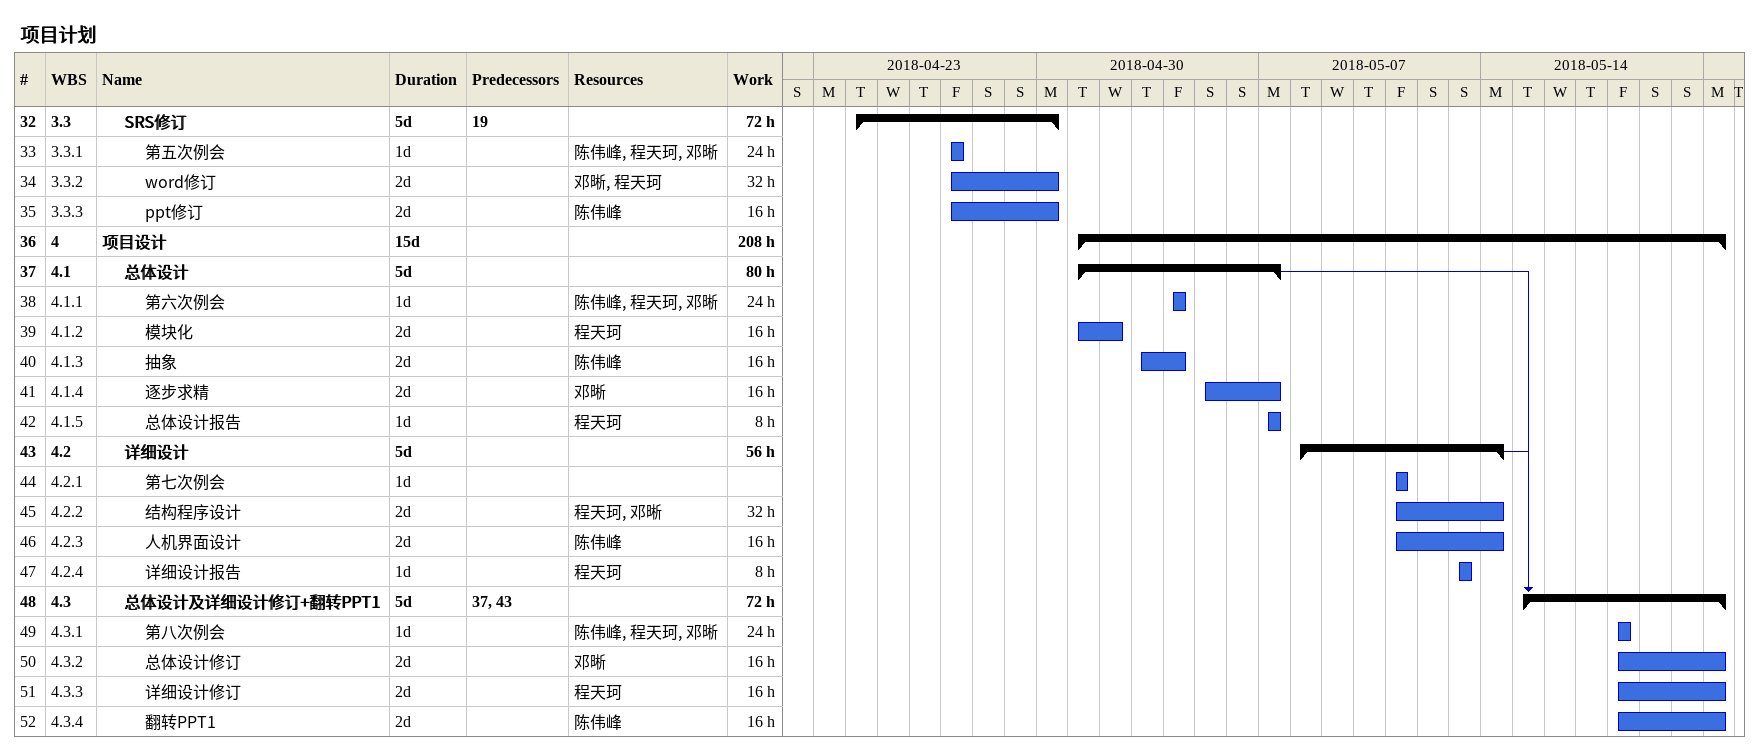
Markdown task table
项目计划

| ID | WBS | Task | Duration | Start | Finish | Predecessors | Resources | Work (h) |
|---|---|---|---|---|---|---|---|---|
| 32 | 3.3 | **SRS修订** | 5d | 2018-04-24 | 2018-04-30 | 19 |  | 72 |
| 33 | 3.3.1 | 第五次例会 | 1d | 2018-04-27 | 2018-04-27 |  | 陈伟峰, 程天珂, 邓晰 | 24 |
| 34 | 3.3.2 | word修订 | 2d | 2018-04-27 | 2018-04-30 |  | 邓晰, 程天珂 | 32 |
| 35 | 3.3.3 | ppt修订 | 2d | 2018-04-27 | 2018-04-30 |  | 陈伟峰 | 16 |
| 36 | 4 | **项目设计** | 15d | 2018-05-01 | 2018-05-21 |  |  | 208 |
| 37 | 4.1 | **总体设计** | 5d | 2018-05-01 | 2018-05-07 |  |  | 80 |
| 38 | 4.1.1 | 第六次例会 | 1d | 2018-05-04 | 2018-05-04 |  | 陈伟峰, 程天珂, 邓晰 | 24 |
| 39 | 4.1.2 | 模块化 | 2d | 2018-05-01 | 2018-05-02 |  | 程天珂 | 16 |
| 40 | 4.1.3 | 抽象 | 2d | 2018-05-03 | 2018-05-04 |  | 陈伟峰 | 16 |
| 41 | 4.1.4 | 逐步求精 | 2d | 2018-05-05 | 2018-05-07 |  | 邓晰 | 16 |
| 42 | 4.1.5 | 总体设计报告 | 1d | 2018-05-07 | 2018-05-07 |  | 程天珂 | 8 |
| 43 | 4.2 | **详细设计** | 5d | 2018-05-08 | 2018-05-14 |  |  | 56 |
| 44 | 4.2.1 | 第七次例会 | 1d | 2018-05-11 | 2018-05-11 |  |  |  |
| 45 | 4.2.2 | 结构程序设计 | 2d | 2018-05-11 | 2018-05-14 |  | 程天珂, 邓晰 | 32 |
| 46 | 4.2.3 | 人机界面设计 | 2d | 2018-05-11 | 2018-05-14 |  | 陈伟峰 | 16 |
| 47 | 4.2.4 | 详细设计报告 | 1d | 2018-05-13 | 2018-05-13 |  | 程天珂 | 8 |
| 48 | 4.3 | **总体设计及详细设计修订+翻转PPT1** | 5d | 2018-05-15 | 2018-05-21 | 37, 43 |  | 72 |
| 49 | 4.3.1 | 第八次例会 | 1d | 2018-05-18 | 2018-05-18 |  | 陈伟峰, 程天珂, 邓晰 | 24 |
| 50 | 4.3.2 | 总体设计修订 | 2d | 2018-05-18 | 2018-05-21 |  | 邓晰 | 16 |
| 51 | 4.3.3 | 详细设计修订 | 2d | 2018-05-18 | 2018-05-21 |  | 程天珂 | 16 |
| 52 | 4.3.4 | 翻转PPT1 | 2d | 2018-05-18 | 2018-05-21 |  | 陈伟峰 | 16 |
